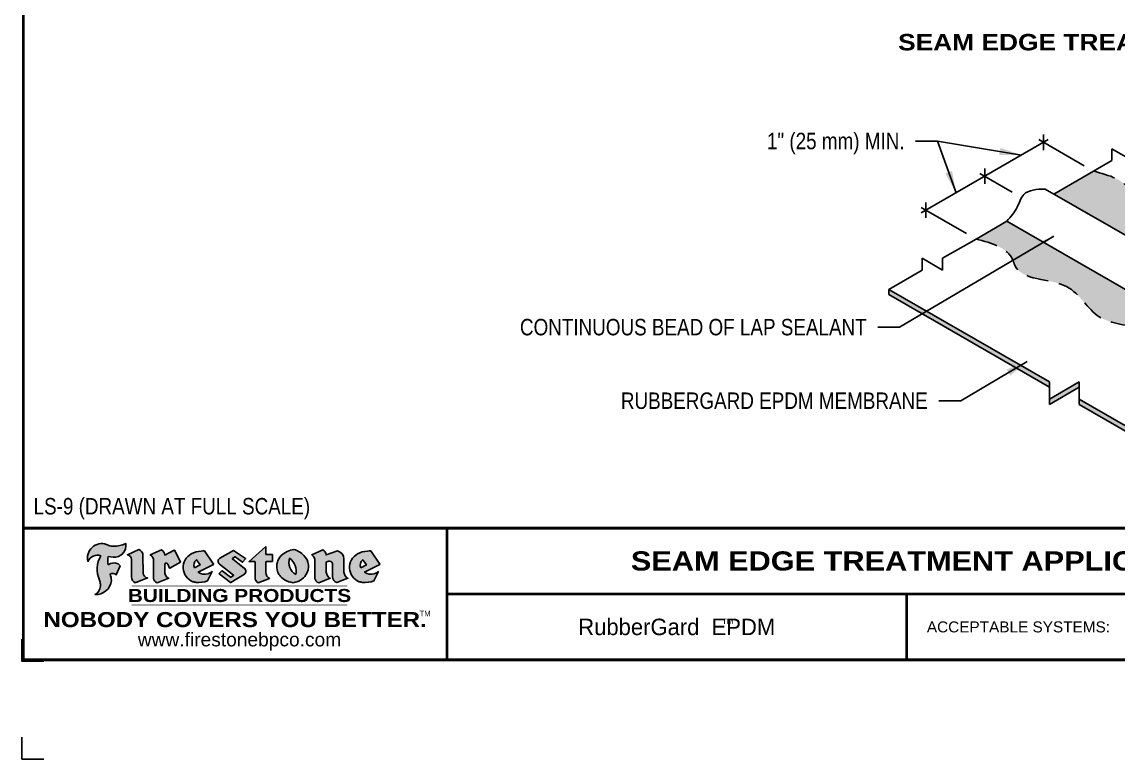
# Model space of a CAD drawing. Header units: inches. Extents: x 121.4 to 141.5, y 96.2 to 113.
# Drawn here: x 121.45 to 133.93, y 96.24 to 104.63 of the extents above; entities that cross this region are included whole.
import ezdxf
from ezdxf.enums import TextEntityAlignment as Align

# ---------------------------------------------------------------- set-up
doc = ezdxf.new("R2010")
doc.units = ezdxf.units.IN
doc.header["$MEASUREMENT"] = 0
doc.linetypes.add('HIDDEN', pattern=[0.375, 0.25, -0.125])
doc.layers.get('0').update_dxf_attribs({"linetype": 'CONTINUOUS'})
doc.layers.get('DEFPOINTS').update_dxf_attribs({"linetype": 'CONTINUOUS'})
for name, color, linetype in [('FSBP-ADHESIVE', 1, 'HIDDEN'), ('FSBP-ANNO-NOTE', 7, 'CONTINUOUS'), ('FSBP-MEMBRANE', 7, 'CONTINUOUS'), ('FSBP-SEALANTS', 1, 'CONTINUOUS'), ('FSBP-TTLB', 7, 'CONTINUOUS'), ('FSBP-TTLB-BORDER', 7, 'CONTINUOUS'), ('FSBP-TTLB-TEXT', 7, 'CONTINUOUS')]:
    doc.layers.add(name, color=color, linetype=linetype)
doc.styles.add('FSBP_ARIAL', font='arial.ttf')
doc.styles.add('FSBP_ARIAL_BOLD', font='')
doc.styles.add('FSBP_ARIAL_NAR', font='ARIALN.TTF')
doc.styles.add('FSBP_BANKGOTHIC', font='bgothm.ttf')
doc.styles.get('FSBP_ARIAL_BOLD').set_extended_font_data('Arial Black')
doc.dimstyles.new('FSBP-LEADER', dxfattribs={"dimtxt": 0.1875, "dimasz": 0.25, "dimexe": 0.0625, "dimexo": 0.125, "dimgap": 0.125, "dimtad": 0, "dimtih": 1, "dimtoh": 1, "dimdec": 4, "dimzin": 0, "dimdsep": 46, "dimlunit": 4, "dimtxsty": 'FSBP_ARIAL_NAR', "dimcen": 0.09375, "dimclrd": 256, "dimclre": 256, "dimclrt": 256, "dimadec": 0, "dimazin": 0, "dimtfac": 1, "dimtdec": 4, "dimtofl": 0, "dimtmove": 0, "dimatfit": 3, "dimfxl": 1, "dimtolj": 1, "dimtzin": 0, "dimlwd": -1, "dimlwe": -1, "dimarcsym": 0})

# ---------------------------------------------------------------- blocks, each defined once
blk = doc.blocks.new('TTLB-EPDM_1')
at = {"layer": 'FSBP-TTLB-TEXT'}
h = blk.add_hatch(color=1, dxfattribs=at)
edge = h.paths.add_edge_path()
edge.add_arc((1.037309769669573, -0.1982514792917306), 0.1319107607348553, 264.0410451462098, 370.3106169565175)
edge.add_arc((1.027551646585694, 0.1214293576525799), 0.3273056962876235, 270.05058356628535, 295.23459397187514, ccw=False)
edge.add_arc((1.022801957313345, -0.06680179986895154), 0.1391656561713503, 249.3281275763668, 272.0749124149863, ccw=False)
edge.add_line((0.9736743133014443, -0.1970076156048179), (0.9474927838574558, -0.1852745150568325))
edge.add_arc((0.8939498971398288, -0.3394262635682071), 0.1631857907024099, 70.84590087378872, 194.3325259843273)
edge.add_arc((0.8444260109029493, -0.4259936440910768), 0.1179914261095279, 70.96950098067128, 156.9641407594482, ccw=False)
edge.add_arc((1.153141409296894, -0.4684497516079468), 0.3110405457095052, 150.3231137483159, 203.2084295854517)
edge.add_arc((0.7562495500622943, -0.6412608153899899), 0.1218587156617311, 0.8849157075190988, 24.34668939894999, ccw=False)
edge.add_arc((0.7493781665697374, -0.6475258110744375), 0.1289731377238325, -58.36655102076742, 3.6216782311386737, ccw=False)
edge.add_arc((0.8256699029544474, -0.5792158350996106), 0.1783301886510354, 267.2205474105585, 354.1381621173521)
edge.add_arc((0.7903121048625305, -0.6011409294291745), 0.212787892960859, 0.9996158580669322, 21.00503380861244)
edge.add_arc((1.01880712263941, -0.5666691048185161), 0.05136395668415847, 40.82117713173261, 125.52727787225791, ccw=False)
edge.add_line((1.057676976260041, -0.5330924682126437), (1.102776947655911, -0.4308018311949837))
edge.add_arc((1.040858222524664, -0.4699705673995949), 0.07326744446031509, 32.31675181867256, 66.31481236598174)
edge.add_arc((1.032262518825329, -0.5063316993097662), 0.1102246948011782, 69.8179132332389, 125.254734720681)
edge.add_arc((1.127708877207287, -0.368959353531244), 0.1659710644737306, 164.1569669952081, 196.5811013160487, ccw=False)
edge.add_line((0.9680425188342383, -0.3236487780942383), (1.023615334387159, -0.3294494641845773))
h = blk.add_hatch(color=1, dxfattribs=at)
edge = h.paths.add_edge_path()
edge.add_line((1.275239419159561, -0.6223407783464694), (1.415345367376062, -0.5660418822574371))
edge.add_arc((1.421019305783958, -0.5090099247487757), 0.05731350411836949, 181.9717871001989, 264.31851000495806, ccw=False)
edge.add_line((1.363739737527226, -0.5109819325197265), (1.363412352251203, -0.3102363679013962))
edge.add_arc((1.294263659668751, -0.3103491388303989), 0.06914878453844908, 0.0934405599591014, 72.42834396969012)
edge.add_line((1.315139561173908, -0.2444268274366692), (1.186839444240604, -0.3024209471341379))
edge.add_arc((1.175246268095289, -0.3585110609420917), 0.05727567197445628, -0.017399788185912257, 78.322067691347, ccw=False)
edge.add_line((1.232521937428658, -0.3585284546236807), (1.232574268422297, -0.555126496687123))
edge.add_arc((1.305699496415486, -0.5558575689677219), 0.07312888236350451, 179.4272023230205, 245.3845503102953)
h = blk.add_hatch(color=1, dxfattribs=at)
edge = h.paths.add_edge_path()
edge.add_line((1.792026821926584, -0.3839679064720229), (1.722158956877934, -0.2518542302253621))
edge.add_arc((1.720119655279638, -0.2529327078887852), 0.002306916790721817, 27.87197133405656, 117.3766794470751)
edge.add_line((1.719058846382097, -0.250884159729182), (1.610638460368705, -0.3070279753467702))
edge.add_arc((1.547088841662962, -0.3061026658494403), 0.06355635479880145, 359.165808011073, 425.8793658831422)
edge.add_line((1.573061729235633, -0.2480956029480268), (1.446879247402876, -0.3051325108639702))
edge.add_arc((1.407812067100189, -0.370357133046621), 0.07602957263902092, -3.441403975725109, 59.07992244284969, ccw=False)
edge.add_line((1.483704536400296, -0.3749210150788969), (1.483704536400296, -0.5723838140635706))
edge.add_arc((1.54053746518044, -0.568254406115083), 0.05698275005415228, 184.1557352478595, 255.3066498366543)
edge.add_line((1.526084036778343, -0.6233736605654059), (1.657291340682093, -0.570650514527486))
edge.add_arc((1.688298576827198, -0.5021390388423987), 0.0752015358480571, 207.5160880841914, 245.649226723163, ccw=False)
edge.add_arc((1.721050197024907, -0.4914488168456328), 0.1093332836229113, 179.4823365255141, 204.5537900001094, ccw=False)
edge.add_line((1.611721375809452, -0.4904610114968335), (1.611721375809452, -0.4126404716788983))
edge.add_arc((1.628589765097195, -0.414159299036043), 0.01693662875851176, 28.356188110622725, 174.8549701683585, ccw=False)
edge.add_arc((1.627340435522395, -0.4197189881350504), 0.02111886817708033, 22.216893572439517, 40.10213956426492, ccw=False)
edge.add_line((1.646891420738257, -0.4117336534413738), (1.666638796144639, -0.4549750258192233))
edge.add_arc((1.668737246926742, -0.4540167099035481), 0.002306916790685496, 204.545128184284, 299.6323508190091)
edge.add_line((1.669877862091766, -0.4560219186518992), (1.791128135493295, -0.3870515928837648))
edge.add_line((1.791128135493295, -0.3870515928837648), (1.792026821926584, -0.3839679064720229))
h = blk.add_hatch(color=1, dxfattribs=at)
edge = h.paths.add_edge_path()
edge.add_line((2.763460561272041, -0.2072496393923444), (2.763460561272041, -0.2969520779963801))
edge.add_arc((2.765767478062699, -0.2969520779963943), 0.00230691679065842, 179.9999999996471, 269.9999999996471)
edge.add_line((2.765767478062685, -0.2992589947870528), (2.835417693520355, -0.2992589947870528))
edge.add_arc((2.835417693520355, -0.3015659115777538), 0.002306916790701052, 0, 90, ccw=False)
edge.add_line((2.837724610311056, -0.3015659115777538), (2.837724610311056, -0.3790761307453892))
edge.add_arc((2.83541769352037, -0.3790761307453749), 0.002306916790686842, 269.99999999964706, 359.99999999964706, ccw=False)
edge.add_line((2.835417693520355, -0.3813830475360618), (2.765767478062685, -0.3813830475360618))
edge.add_arc((2.765767478062699, -0.3836899643267202), 0.00230691679065842, 90.00000000035294, 180.0000000003529)
edge.add_line((2.763460561272041, -0.3836899643267344), (2.763460561272041, -0.5033995910642801))
edge.add_arc((2.836735953378943, -0.5071368822038516), 0.07337063740681413, 177.0802527808789, 245.3249543133826)
edge.add_line((2.806105814540615, -0.5738080530967267), (2.674529557384915, -0.6226036013049594))
edge.add_arc((2.708610405062069, -0.564298408791804), 0.06753517344606039, 177.0345319916277, 239.6926428024901, ccw=False)
edge.add_line((2.641165668230087, -0.560804539009709), (2.641165668230087, -0.3836899643267344))
edge.add_arc((2.638858751439429, -0.3836899643267202), 0.00230691679065842, 359.9999999996471, 449.999999999647)
edge.add_line((2.638858751439443, -0.3813830475360618), (2.572857950769389, -0.3813830475360618))
edge.add_line((2.572857950769389, -0.3813830475360618), (2.763460561272041, -0.2072496393923444))
h = blk.add_hatch(color=1, dxfattribs=at)
edge = h.paths.add_edge_path(flags=16)
edge.add_arc((2.940363509127394, -0.4847985213681437), 0.1684614578629418, 344.5558804047865, 417.0140046669545)
edge.add_arc((3.194458079644619, -0.3883534532477785), 0.1684614578629414, 164.5558804047864, 237.0140046669546)
edge = h.paths.add_edge_path()
edge.add_arc((3.069375116502199, -0.4399344555144872), 0.1828726885096673, 136.0914512150047, 191.213418978326)
edge.add_arc((3.064939550433406, -0.4318234379590333), 0.1803148804748503, 194.0167254156723, 240.6663730831859)
edge.add_arc((3.098047041778981, -0.3845058757092554), 0.2378525180183701, 239.2975390661776, 264.2889872773176)
edge.add_arc((3.04884478212623, -0.4190232383793012), 0.203760689247156, 277.1986764832036, 326.503572961274)
edge.add_arc((3.077739326803546, -0.4341046616465112), 0.171374865791709, 325.3768876809902, 406.3828327799087)
edge.add_arc((3.011839488065919, -0.4896144380417797), 0.2571945645850002, 44.28462553519766, 73.82901434867304)
edge.add_arc((3.117152499586992, -0.4983433120546693), 0.2579560664039132, 97.50292863483666, 134.1039137579027)
h = blk.add_hatch(color=1, dxfattribs=at)
edge = h.paths.add_edge_path()
edge.add_line((3.322690228557462, -0.5721896537377091), (3.322690228557462, -0.3749210150788969))
edge.add_arc((3.246797759257384, -0.3703571330465745), 0.076029572638996, 356.5585960242387, 419.0799224428129)
edge.add_line((3.285864939560099, -0.3051325108639702), (3.412047421392799, -0.2480956029480268))
edge.add_arc((3.386074533820159, -0.3061026658494941), 0.06355635479883807, 0.3962622833877276, 65.87936588318718, ccw=False)
edge.add_line((3.449629368605429, -0.3056631084210863), (3.580526418688805, -0.2593848434574539))
edge.add_arc((3.555744121700958, -0.3530904070730321), 0.09692726601172152, 2.366977007666776, 75.18615851992018, ccw=False)
edge.add_line((3.652588689330287, -0.3490873311063041), (3.652588689330287, -0.4883770011386872))
edge.add_arc((3.761877549389556, -0.4914934052703811), 0.1093332836229047, 178.3666365323574, 204.5537900000422)
edge.add_arc((3.729125929191727, -0.5021836272670953), 0.07520153584796169, 207.5160880841711, 245.2240541443093)
edge.add_line((3.697611150971852, -0.5704631245385627), (3.572585913552643, -0.6207021253773775))
edge.add_arc((3.59534718600759, -0.5526356419907701), 0.07177131519198746, 180.3328587115751, 251.51018566665869, ccw=False)
edge.add_line((3.523577081955409, -0.5530525936986663), (3.523577081955409, -0.4153032515383615))
edge.add_arc((3.486319529276879, -0.4148773504126441), 0.0372599868942854, 359.3450650296066, 449.0500281941028)
edge.add_arc((3.482769874121713, -0.4419622099033496), 0.06447454900600783, 86.29402372314017, 119.8211331593848)
edge.add_line((3.450707067966732, -0.3860252459975726), (3.450707067966732, -0.4904610114968335))
edge.add_arc((3.560035889182251, -0.491448816845647), 0.1093332836229751, 179.4823365255069, 204.5537900001023)
edge.add_arc((3.527284268984408, -0.5021390388424952), 0.07520153584796385, 207.5160880841699, 245.6492267231416)
edge.add_line((3.496277032839316, -0.570650514527486), (3.365069728935509, -0.6233736605654059))
edge.add_arc((3.37950248606194, -0.5682868177318081), 0.05694615642555727, 183.9298782390169, 255.318496325343, ccw=False)
h = blk.add_hatch(color=1, dxfattribs=at)
h.paths.add_polyline_path([(2.063388732080512, -0.2583237030618903, 0.02524281661523788), (2.025024361750752, -0.2610532129309178, 0.1213611957758757), (1.901773912052249, -0.3008158885520373, 0.6151668103976068), (1.93274136141747, -0.6099060679591872, 0.05306812109568645), (1.967936229862175, -0.617865745600497, 0.1150932231766138), (2.099126721549737, -0.5994933789882708), (2.151195569562105, -0.4944891916583316, -0.08755405562188731), (2.104230609512001, -0.5187113292177372, -0.265591761123442), (1.992692314386659, -0.5010701623316862), (2.165347897647223, -0.4141184325909109, 0.4518949533370738), (2.166222728871162, -0.4107679608846269)])
h.paths.add_polyline_path([(2.014217313945437, -0.4188965037300676), (1.951113654018855, -0.4515330109460507, -0.3720533890450154), (1.973177450672722, -0.3607130665457561)], flags=16)
h = blk.add_hatch(color=1, dxfattribs=at)
edge = h.paths.add_edge_path()
edge.add_arc((2.260407392426802, -0.3775796671688782), 0.04152450223225729, 123.20805433950699, 232.2027298779723, ccw=False)
edge.add_line((2.237665217914071, -0.3428366421988329), (2.393535971665983, -0.2540943745380986))
edge.add_arc((2.394677353533142, -0.2560991469722482), 0.002306916790741334, 55.64644466176611, 119.65426054492559, ccw=False)
edge.add_line((2.395979141996861, -0.2541946229174954), (2.531809646140459, -0.3470380726374032))
edge.add_arc((2.530468902927946, -0.3489153772789875), 0.002306916790700397, -42.731101238422525, 54.4661353739603, ccw=False)
edge.add_line((2.532163440279987, -0.3504807552658491), (2.498457913851155, -0.3869673252714421))
edge.add_arc((2.496763376499139, -0.3854019472845934), 0.002306916790672934, 233.7527076894875, 317.26889876138785, ccw=False)
edge.add_line((2.495399362263356, -0.38726241234572), (2.413849913492982, -0.3274738082119626))
edge.add_arc((2.412485899257181, -0.3293342732731342), 0.002306916790720064, 53.75270768979358, 124.4135619297835)
edge.add_line((2.41118211687575, -0.3274311136421062), (2.382933981293377, -0.346782838468144))
edge.add_arc((2.38423776367478, -0.3486859980991606), 0.002306916790694898, 124.4135619293799, 231.8459020253626)
edge.add_line((2.382812599816248, -0.3505000469010184), (2.519899969301207, -0.4581994452042721))
edge.add_arc((2.494247019847682, -0.4908523236374461), 0.04152450223225742, -55.21225898295222, 51.84590202520428, ccw=False)
edge.add_line((2.517938320565804, -0.5249552055672808), (2.364434947484597, -0.6179520922513717))
edge.add_arc((2.36323960192349, -0.6159790200102006), 0.002306916790726996, 233.2955624372927, 301.20872157023314, ccw=False)
edge.add_line((2.361860787187538, -0.6178285429225383), (2.231266621301074, -0.5204709167214361))
edge.add_arc((2.232647938930649, -0.5186232623475259), 0.002306916790697672, 135.5134179846393, 233.21798691998708, ccw=False)
edge.add_line((2.231002150870836, -0.5170067083764565), (2.262839375599356, -0.4845937328397696))
edge.add_arc((2.264485163659225, -0.4862102868108537), 0.002306916790748497, 53.0352839999411, 135.513417985369, ccw=False)
edge.add_line((2.265872365996302, -0.4843670465239001), (2.361834678328762, -0.5565872257804898))
edge.add_arc((2.363221880665761, -0.5547439854936304), 0.002306916790627066, 233.0352840000685, 302.2362632414394)
edge.add_line((2.36445241715569, -0.5566953042850713), (2.39428499383348, -0.5378823484768844))
edge.add_arc((2.393054457343549, -0.5359310296853765), 0.002306916790685166, 302.2362632406177, 412.2027298768422)
edge.add_line((2.394468296066179, -0.5341081404551886), (2.234958295420142, -0.4103916733127022))
h = blk.add_hatch(color=1, dxfattribs=at)
h.paths.add_polyline_path([(3.957695472291277, -0.2583237030618903, 0.02524281661523822), (3.919331101961575, -0.2610532129309178, 0.1085638477195505), (3.807890832595604, -0.2939221658134414, 0.6425897848490651), (3.827048101628293, -0.6099060679591872, 0.05306812109569052), (3.862242970072884, -0.617865745600497, 0.1150932231766133), (3.993433461760503, -0.5994933789882708), (4.045502309772871, -0.4944891916583316, -0.08755405562189084), (3.998537349722767, -0.5187113292177372, -0.2655917611234366), (3.886999054597368, -0.5010701623316862), (4.059654637857989, -0.4141184325909109, 0.4518949533370731), (4.060529469081928, -0.4107679608846269)])
h.paths.add_polyline_path([(3.90852405415626, -0.4188965037300676), (3.845420394229677, -0.4515330109460507, -0.3720533890450147), (3.867484190883488, -0.3607130665457561)], flags=16)
at = {"layer": 'DEFPOINTS', "color": 1}
blk.add_lwpolyline([(0.234375, -1.515625), (-0.015625, -1.515625), (-0.015625, -1.265625)], dxfattribs=at)
at = {"layer": 'DEFPOINTS', "linetype": 'Continuous', "ltscale": 1.75}
blk.add_lwpolyline([(-0.015625, -2.380833333333342), (-0.015625, -2.630833333333342), (0.234375, -2.630833333333342)], dxfattribs=at)
at = {"layer": 'FSBP-TTLB', "const_width": 0.03125}
for points in [[(0, 0), (0, -1.5), (20, -1.5), (20, 0), (0, 0)], [(4.825208527206769, 0), (4.825208527206769, -0.75)], [(4.825208527206769, -0.75), (15.84028770518938, -0.75)], [(4.825208527206769, -0.75), (4.825208527206769, -1.5)]]:
    blk.add_lwpolyline(points, dxfattribs=at)
at = {"layer": 'FSBP-TTLB-BORDER', "const_width": 0.03125}
blk.add_lwpolyline([(20, 0), (20, 13), (0, 13), (0, 0)], dxfattribs=at)
at = {"layer": 'FSBP-TTLB-TEXT', "color": 1}
blk.add_line((0.7358432058323388, -0.379822754145593), (0.7358432058323388, -0.379822754145593), dxfattribs=at)
for points in [[(1.023615323725323, -0.3294494630716969, 0.5000510906601082), (1.167090420776901, -0.1746414942047778, -0.1103304102359608), (1.027840608309816, -0.2058762110801382, -0.09957876667165425), (0.9736743133014443, -0.1970076156048179), (0.9474927838574558, -0.1852745150568325, 0.5978159689075124), (0.7358432058323388, -0.379822754145593, -0.3938834584182213), (0.8828996422548698, -0.3144510229727047, 0.2349406564350952), (0.86727108227484, -0.5910237178633082, -0.1027304183841549), (0.8780937320133262, -0.6393788197974146, -0.2772692352614086), (0.8170223912655956, -0.7573362346216896, 0.3985429150902959), (1.003067614090241, -0.5974286950643517, 0.0875124847930418), (0.9889600163401155, -0.5248671157293501, -0.3874031597924062), (1.057676976260041, -0.5330924682126437), (1.102776947655911, -0.4308018311949837, 0.1494423498871741), (1.07029056398062, -0.4028746979725923, 0.2467195073738216), (0.9686394281704906, -0.4163228904100862, -0.1424285161541127), (0.9680425188342383, -0.3236487780942383), (1.023615334387159, -0.3294494641845773)], [(2.763460561272041, -0.2072496393923444), (2.763460561272041, -0.2969520779963801, 0.4142135623730958), (2.765767478062685, -0.2992589947870528), (2.835417693520355, -0.2992589947870528, -0.414213562373095), (2.837724610311056, -0.3015659115777538), (2.837724610311056, -0.3790761307453892, -0.4142135623730938), (2.835417693520355, -0.3813830475360618), (2.765767478062685, -0.3813830475360618, 0.4142135623730958), (2.763460561272041, -0.3836899643267344), (2.763460561272041, -0.5033995910642801, 0.3068985753588853), (2.806105814540615, -0.5738080530967267), (2.674529557384915, -0.6226036013049594, -0.2804194150632976), (2.641165668230087, -0.560804539009709), (2.641165668230087, -0.3836899643267344, 0.414213562373095), (2.638858751439443, -0.3813830475360618), (2.572857950769389, -0.3813830475360618), (2.763460561272041, -0.2072496393923444)], [(2.166222728871162, -0.4107679608846269), (2.063388732080512, -0.2583237030618903, 0.02524281661523788), (2.025024361750752, -0.2610532129309178, 0.1085638477195265), (1.913584092384895, -0.2939221658134414, 0.6425897848491228), (1.93274136141747, -0.6099060679591872, 0.05306812109568648), (1.967936229862175, -0.617865745600497, 0.1150932231766137), (2.099126721549737, -0.5994933789882708), (2.151195569562105, -0.4944891916583316, -0.0875540556218873), (2.104230609512001, -0.5187113292177372, -0.2655917611234418), (1.992692314386659, -0.5010701623316862), (2.165347897647223, -0.4141184325909109)], [(4.060529469081928, -0.4107679608846269), (3.957695472291277, -0.2583237030618903, 0.02524281661523788), (3.919331101961575, -0.2610532129309178, 0.1085638477195265), (3.807890832595604, -0.2939221658134414, 0.6425897848491228), (3.827048101628293, -0.6099060679591872, 0.05306812109568648), (3.862242970072884, -0.617865745600497, 0.1150932231766137), (3.993433461760503, -0.5994933789882708), (4.045502309772871, -0.4944891916583316, -0.0875540556218873), (3.998537349722767, -0.5187113292177372, -0.2655917611234418), (3.886999054597368, -0.5010701623316862), (4.059654637857989, -0.4141184325909109)], [(4.059654637857989, -0.4141184325909109, 0.4518949533370731), (4.060529469081928, -0.4107679608846269, 0.4518949533370731)]]:
    blk.add_lwpolyline(points, format="xyb", dxfattribs=at)
for points in [[(1.275239419159561, -0.6223407783464694), (1.415345367376062, -0.5660418822574371, -0.3756100036733062), (1.363739737527226, -0.5109819325197265), (1.363412352251203, -0.3102363679013962, 0.3265360292958048), (1.315139561173908, -0.2444268274366692), (1.186839444240604, -0.3024209471341379, -0.3557863980845349), (1.232521937428658, -0.3585284546236807), (1.232574268422297, -0.555126496687123, 0.2960110723418457)], [(1.792026821926584, -0.3839679064720229), (1.722158956877934, -0.2518542302253621, 0.4116839150163434), (1.719058846382097, -0.250884159729182), (1.610638460368705, -0.3070279753467702, 0.2996033003794034), (1.573061729235633, -0.2480956029480268), (1.446879247402876, -0.3051325108639702, -0.2797757560995365), (1.483704536400296, -0.3749210150788969), (1.483704536400296, -0.5723838140635706, 0.320828638474519), (1.526084036778343, -0.6233736605654059), (1.657291340682093, -0.570650514527486, -0.1679398621276611), (1.621603752698661, -0.5368819723450571, -0.1098333365370753), (1.611721375809452, -0.4904610114968335), (1.611721375809452, -0.4126404716788983, -0.743334502655012), (1.64349420176768, -0.4061152228778298, -0.07819791644735608), (1.646891420738257, -0.4117336534413738), (1.666638796144639, -0.4549750258192233, 0.4404648714563479), (1.669877862091766, -0.4560219186518992), (1.791128135493295, -0.3870515928837648)], [(2.937624918725987, -0.3131105398334029, 0.2452625673097023), (2.889993533867141, -0.4754966266250307, 0.2064059665179019), (2.976604338974084, -0.5890186876871866, 0.1094800500670344), (3.074378098474654, -0.6211778035979165, 0.2185147641853038), (3.218764944843201, -0.5314757029352819, 0.3689489483072479), (3.195959963110113, -0.3100352223135445, 0.1296305888694145), (3.0834694040758, -0.242595816912754, 0.1610736375384317)], [(3.322690228557462, -0.5721896537377091), (3.322690228557462, -0.3749210150788969, 0.2797757560995341), (3.285864939560099, -0.3051325108639702), (3.412047421392799, -0.2480956029480268, -0.2937618496109166), (3.449629368605429, -0.3056631084210863), (3.580526418688805, -0.2593848434574539, -0.3288760160581939), (3.652588689330287, -0.3490873311063041), (3.652588689330287, -0.4883770011386872, 0.114762897203527), (3.662431105063263, -0.536926560769686, 0.166032965990522), (3.697611150971852, -0.5704631245385627), (3.572585913552643, -0.6207021253773775, -0.3209557512194564), (3.523577081955409, -0.5530525936986663), (3.523577081955409, -0.4153032515383615, 0.4127061514896111), (3.48693727661589, -0.3776224848030694, 0.1473421876160361), (3.450707067966732, -0.3860252459975726), (3.450707067966732, -0.4904610114968335, 0.1098333365370753), (3.460589444855941, -0.5368819723450855, 0.1679398621276611), (3.496277032839316, -0.570650514527486), (3.365069728935509, -0.6233736605654059, -0.3219729545308964), (3.322690228557462, -0.5721896537377091, 29.1476284739)], [(1.951113654018855, -0.4515330109460507), (2.014217313945437, -0.4188965037300676), (1.973177450672722, -0.3607130665457561, 0.3720533890450154)], [(2.234958295420142, -0.4103916733127022, -0.5150044486718882), (2.237665217914071, -0.3428366421988329), (2.393535971665983, -0.2540943745380986, -0.2867822934100265), (2.395979141996861, -0.2541946229174954), (2.531809646140459, -0.3470380726374032, -0.4515027974650387), (2.532163440279987, -0.3504807552658491), (2.498457913851155, -0.3869673252714421, -0.3814439164929681), (2.495399362263356, -0.38726241234572), (2.413849913492982, -0.3274738082119626, 0.3184718635035665), (2.41118211687575, -0.3274311136421062), (2.382933981293377, -0.346782838468144, 0.5064094529656681), (2.382812599816248, -0.3505000469010184), (2.519899969301207, -0.4581994452042721, -0.5043597839115849), (2.517938320565804, -0.5249552055672808), (2.364434947484597, -0.6179520922513717, -0.3053163970316367), (2.361860787187538, -0.6178285429225383), (2.231266621301074, -0.5204709167214361, -0.4541703869768119), (2.231002150870836, -0.5170067083764565), (2.262839375599356, -0.4845937328397696, -0.3762644290664977), (2.265872365996302, -0.4843670465239001), (2.361834678328762, -0.5565872257804898, 0.3114700032088108), (2.36445241715569, -0.5566953042850713), (2.39428499383348, -0.5378823484768844, 0.520381097387146), (2.394468296066179, -0.5341081404551886)], [(3.10274193015772, -0.5296595419651595, 0.3271311138286319), (3.032079658614293, -0.3434924326507627, 0.3271311138286322)], [(3.845420394229677, -0.4515330109460507), (3.90852405415626, -0.4188965037300676), (3.867484190883488, -0.3607130665457561, 0.3720533890450154)]]:
    blk.add_lwpolyline(points, format="xyb", close=True, dxfattribs=at)
at = {"layer": 'FSBP-TTLB-TEXT'}
for points, const_width in [([(1.233926579809207, -0.6584455781731435), (3.691229482685259, -0.6584455781731577)], 0.0078125), ([(10.06152282927678, -0.75), (10.06152282927678, -1.5)], 0.03125), ([(1.233926579809207, -0.8761560960495984), (3.691229482685259, -0.8761560960495842)], 0.0078125)]:
    blk.add_lwpolyline(points, dxfattribs=dict(at, const_width=const_width))
at = {"layer": 'FSBP-TTLB-TEXT', "color": 1}
for centre, start, end in [((1.789987520328282, -0.3850463841354355), 299.6323508193319, 27.87197133380463), ((2.164310260790558, -0.412058050385383), 296.7304547840455, 34.00233684987403)]:
    blk.add_arc(centre, 0.00230691679068068, start, end, dxfattribs=at)
at = {"layer": 'FSBP-TTLB-TEXT', "lineweight": 18, "style": 'FSBP_ARIAL_BOLD'}
blk.add_text('BUILDING PRODUCTS', height=0.1484375, dxfattribs=at).set_placement((2.462578031247233, -0.7673008371113639), align=Align.MIDDLE_CENTER)
at = {"layer": 'FSBP-TTLB-TEXT', "color": 1}
for s, height, style, p in [('NOBODY COVERS YOU BETTER.', 0.171875, 'FSBP_ARIAL_BOLD', (2.412604263603384, -1.041650450587369)), ('TM', 0.0625, 'FSBP_BANKGOTHIC', (4.576671173373001, -0.9725745042934193))]:
    blk.add_text(s, height=height, dxfattribs=dict(at, style=style)).set_placement(p, align=Align.MIDDLE_CENTER)
at = {"layer": 'FSBP-TTLB-TEXT'}
for s, height, style, p in [('RubberGard  EPDM', 0.1875, 'FSBP_BANKGOTHIC', (7.443365678241776, -1.125)), ('TM', 0.0625, 'FSBP_BANKGOTHIC', (8.023397742165457, -1.062518816683806)), ('www.firestonebpco.com', 0.15625, 'FSBP_ARIAL', (2.462578031247233, -1.268657306740124))]:
    blk.add_text(s, height=height, dxfattribs=dict(at, style=style)).set_placement(p, align=Align.MIDDLE_CENTER)
at = {"layer": 'FSBP-TTLB-TEXT', "style": 'FSBP_ARIAL'}
blk.add_text('ACCEPTABLE SYSTEMS:', height=0.125, dxfattribs=at).set_placement((10.29281281591562, -1.125), align=Align.MIDDLE_LEFT)
at = {"layer": 'FSBP-TTLB-TEXT'}
for tag, height, style, p in [('MAXIMUM_WARRANTY', 0.1875, 'FSBP_ARIAL_BOLD', (18.03987100774941, 0.2240244307510579)), ('ACCPT_SYSTEMS', 0.21875, 'FSBP_ARIAL', (12.49438170418193, -1.125))]:
    blk.add_attdef(tag, text='', height=height, dxfattribs=dict(at, style=style)).set_placement(p, align=Align.MIDDLE_LEFT)
for tag, height, style, p in [('DETAIL_DESCP_LINE_1', 0.21875, 'FSBP_ARIAL_BOLD', (10.33118450231211, -0.3736318192489421)), ('ISSUE_REV_DATE', 0.21875, 'FSBP_ARIAL', (16.84069633627263, -0.7282559425942452)), ('DETAIL_NUMBER', 0.4375, 'FSBP_ARIAL', (18.91941590748775, -0.8931630692489421))]:
    blk.add_attdef(tag, text='', height=height, dxfattribs=dict(at, style=style)).set_placement(p, align=Align.MIDDLE_CENTER)

msp = doc.modelspace()

# ---------------------------------------------------------------- hatches: boundary and pattern name
at = {"layer": 'FSBP-ADHESIVE'}
h = msp.add_hatch(dxfattribs=at)
h.set_pattern_fill('DOTS', color=256, scale=0.5, style=0)
h.set_pattern_definition([(0, (-81.78209631652948, 176.854042543671), (0.015625, 0.03125), [0, -0.03125])])
edge = h.paths.add_edge_path()
edge.add_spline(control_points=[(134.7132971766054, 101.4256806436275), (134.7091963644304, 101.4203635117983), (134.6586441860501, 101.3592907448312), (134.5785341179362, 101.3302145259062), (134.5051714753876, 101.3035873078064)], knot_values=[0.335480648233246, 0.335480648233246, 0.335480648233246, 0.335480648233246, 0.3559496872654459, 0.5785031306896502, 0.5785031306896502, 0.5785031306896502, 0.5785031306896502], degree=3, periodic=0)
edge.add_line((134.5051714753876, 101.3035873078065), (132.6663541012979, 102.362518690578))
edge.add_line((132.6663541012979, 102.362518690578), (132.3154135990641, 102.1599030971438))
edge.add_spline(control_points=[(132.3154135990641, 102.1599030971438), (132.4946792694771, 102.1128634822478), (132.6943010426044, 102.0604823915954), (132.8121363416487, 101.6705421419581), (133.3998436874202, 101.7589595391507), (133.6624122823938, 101.1844097443239), (134.2451215598422, 101.1920363371409), (134.4732276469368, 100.9211701874616), (134.5885783986161, 100.7841961401314)], knot_values=[0, 0, 0, 0, 0.4852668780173124, 0.5403702471679624, 1.182054935308877, 1.689895881993722, 2.193807869526426, 2.709318965547892, 2.709318965547892, 2.709318965547892, 2.709318965547892], degree=3, periodic=0)
edge.add_spline(control_points=[(134.5885783986099, 100.7841961401397), (135.0496283469391, 100.4884218504523), (135.9592356253525, 99.9048875769053), (136.8314682337667, 100.5376034842577), (137.261594882187, 100.8496165527974)], knot_values=[0, 0, 0, 0, 1.488988598920493, 2.937631534199079, 2.937631534199079, 2.937631534199079, 2.937631534199079], degree=3, periodic=0)
edge.add_spline(control_points=[(137.261594882187, 100.8496165527974), (137.3799076107923, 100.958748156057), (137.6245668919843, 101.1844217579052), (138.1822678645996, 101.1864561458754), (138.4458055802488, 101.7549708127247), (138.9983775940976, 101.6758977055542), (139.087325687353, 101.8575715473169)], knot_values=[0.5497459382095591, 0.5497459382095591, 0.5497459382095591, 0.5497459382095591, 1.021616369189523, 1.525528356722227, 2.033369303407072, 2.665678300506432, 2.665678300506432, 2.665678300506432, 2.665678300506432], degree=3, periodic=0)
edge.add_line((139.087325687353, 101.8575715473169), (138.6227644521501, 102.1257861015163))
edge.add_line((138.6227644521501, 102.1257861015163), (137.160551157383, 101.28157686217))
edge.add_spline(control_points=[(137.160551157383, 101.28157686217), (137.0871885148345, 101.3082040802697), (136.9965243442401, 101.341110946222), (136.943719301801, 101.4150004879936), (136.9341335877381, 101.4296858169607)], knot_values=[0.303463646559335, 0.303463646559335, 0.303463646559335, 0.303463646559335, 0.5260170899834895, 0.5785031306896335, 0.5785031306896335, 0.5785031306896335, 0.5785031306896335], degree=3, periodic=0)
edge.add_line((136.934133587738, 101.4296858169607), (136.0702468003186, 100.9309205476947))
edge.add_arc((135.8202468003186, 101.3639332495869), 0.4999999999999979, 239.9999999999994, 300.0000000000005, ccw=False)
edge.add_line((135.5702468003186, 100.9309205476947), (134.7132971766054, 101.4256806436275))
edge = h.paths.add_edge_path()
edge.add_spline(control_points=[(135.7667991027687, 101.760168598615), (135.6968092428859, 101.8163211621536), (135.4832587507381, 101.9573989692487), (135.0025726918538, 101.959152421338), (134.7375320837937, 102.5309091910348), (134.1504973850855, 102.4432517898799), (134.0326432787252, 102.8331707899104), (133.8330251787812, 102.8855560307403), (133.6537628069846, 102.9325993726064)], knot_values=[0, 0, 0, 0, 0.2669915961014668, 0.7709035836341709, 1.278744530319016, 1.920429218459931, 1.975532587610577, 2.460799465627936, 2.460799465627936, 2.460799465627936, 2.460799465627936], degree=3, periodic=0)
edge.add_line((133.6537628069846, 102.9325993726063), (133.2030642738577, 102.6723884531822))
edge.add_line((133.2030642738577, 102.6723884531822), (134.94147630898, 101.6687157967418))
edge.add_spline(control_points=[(134.94147630898, 101.6687157967418), (134.8926430379811, 101.6339265576582), (134.8438097669822, 101.5991373185746), (134.8041820369545, 101.5557082450397)], knot_values=[0, 0, 0, 0, 0.1771371703173616, 0.1771371703173616, 0.1771371703173616, 0.1771371703173616], degree=3, periodic=0)
edge.add_line((134.8041820369545, 101.5557082450397), (135.6243733935924, 101.0821705476948))
edge.add_arc((135.8743733935924, 101.515183249587), 0.5000000000000008, 240.0000000000002, 300.0000001348517)
edge.add_line((136.1243733946116, 101.0821705482832), (136.8764464081477, 101.5163801074587))
edge.add_spline(control_points=[(136.8764464081477, 101.5163801074587), (136.8345550381603, 101.5681204814311), (136.7794006809755, 101.6074129162682), (136.7242463237906, 101.6467053511054)], knot_values=[0, 0, 0, 0, 0.2000661959060956, 0.2000661959060956, 0.2000661959060956, 0.2000661959060956], degree=3, periodic=0)
edge.add_line((136.7242463237906, 101.6467053511054), (138.1403630125176, 102.4643007025457))
edge.add_line((138.1403630125175, 102.4643007025457), (137.7682167869905, 102.6791594260316))
edge.add_spline(control_points=[(137.7682167869916, 102.6791594260343), (137.7630757991315, 102.6655172011994), (137.6903367854277, 102.4440965330002), (137.1089592647391, 102.5309091910348), (136.8439186566791, 101.959152421338), (136.3632325977948, 101.9573989692487), (136.1496821056469, 101.8163211621536), (136.0796922457642, 101.760168598615)], knot_values=[0.4968757330618643, 0.4968757330618643, 0.4968757330618643, 0.4968757330618643, 0.5403702471679801, 1.182054935308895, 1.68989588199374, 2.193807869526444, 2.460799465627981, 2.460799465627981, 2.460799465627981, 2.460799465627981], degree=3, periodic=0)
edge.add_arc((135.9232456742664, 101.9551672403194), 0.25, 231.2600779478361, 308.739922052164, ccw=False)
edge = h.paths.add_edge_path(flags=17)
edge.add_arc((135.8202468003186, 101.423933249587), 0.4999999999999994, 240.0000000000002, 299.9999999999997, ccw=False)
edge.add_line((135.5702468003186, 100.9909205476948), (134.7424737605335, 101.4688355350426))
edge.add_spline(control_points=[(134.7424737605362, 101.4688355350468), (134.7331873990169, 101.4539197108055), (134.7237527248748, 101.4392373553525), (134.7132971766054, 101.4256806436275)], knot_values=[0.2832921995804639, 0.2832921995804639, 0.2832921995804639, 0.2832921995804639, 0.335480648233246, 0.335480648233246, 0.335480648233246, 0.335480648233246], degree=3, periodic=0)
edge.add_line((134.7132971766054, 101.4256806436275), (135.5702468003186, 100.9309205476947))
edge.add_arc((135.8202468003186, 101.3639332495869), 0.4999999999999979, 239.9999999999994, 300.0000000000005)
edge.add_line((136.0702468003186, 100.9309205476947), (136.9341335877381, 101.4296858169607))
edge.add_spline(control_points=[(136.9341335877381, 101.4296858169607), (136.9247305499332, 101.4440912856141), (136.9158000930847, 101.4590595918848), (136.9065044266332, 101.4737341133594)], knot_values=[0.2519778394773399, 0.2519778394773399, 0.2519778394773399, 0.2519778394773399, 0.303463646559335, 0.303463646559335, 0.303463646559335, 0.303463646559335], degree=3, periodic=0)
edge.add_line((136.9065044266331, 101.4737341133594), (136.0702468003186, 100.9909205476948))
edge = h.paths.add_edge_path(flags=17)
edge.add_arc((135.8202468003186, 101.423933249587), 0.4999999999999994, 240.0000000000002, 299.9999999999997)
edge.add_line((136.0702468003186, 100.9909205476948), (136.1243733857861, 101.0221705463848))
edge.add_arc((135.8743733865425, 101.4551832487136), 0.5000000000000009, 239.9999997998426, 299.9999998999235, ccw=False)
edge.add_line((135.6243733850297, 101.0221705476948), (134.7715503813578, 101.5145481401826))
edge.add_spline(control_points=[(134.7715503813578, 101.5145481401826), (134.7613850389207, 101.4997081349107), (134.7520075605327, 101.4841487968453), (134.7424737605362, 101.4688355350468)], knot_values=[0.2297131707486087, 0.2297131707486087, 0.2297131707486087, 0.2297131707486087, 0.2832921995804639, 0.2832921995804639, 0.2832921995804639, 0.2832921995804639], degree=3, periodic=0)
edge.add_line((134.7424737605335, 101.4688355350425), (135.5702468003185, 100.9909205476948))
at = {"layer": 'FSBP-MEMBRANE'}
h = msp.add_hatch(color=256, dxfattribs=at)
h.paths.add_polyline_path([(131.322592930811, 101.5866978170707), (131.322592930811, 101.5266978170708), (133.1508690140732, 100.4711421282464), (133.1508690140732, 100.5311421282463)])
h.paths.add_polyline_path([(133.4903148575955, 100.4711421282464), (133.4903148575955, 100.5311421282464), (133.1508690140732, 100.3351629791134), (133.1508690140732, 100.2751629791134)])
h.paths.add_polyline_path([(133.4903148575955, 100.3351629791135), (133.4903148575955, 100.2751629791135), (135.3185909408577, 99.21960729028905), (135.3185909408577, 99.27960729028904)])
h.paths.add_polyline_path([(137.2142867794601, 100.3140877930079), (137.2142867794601, 100.3740877930079), (135.3185909408577, 99.27960729028916), (135.3185909408577, 99.21960729028915)])
h.paths.add_polyline_path([(137.2142867794601, 100.5700669421408), (137.2142867794601, 100.5100669421408), (137.5537326229824, 100.3140877930079), (137.5537326229824, 100.3740877930079)])
h.paths.add_polyline_path([(139.4355408507396, 101.5965294289998), (139.4355408507396, 101.6565294289997), (137.5537326229824, 100.5700669421408), (137.5537326229824, 100.5100669421408)])

# ---------------------------------------------------------------- linework, layer by layer
at = {"layer": 'FSBP-ADHESIVE'}
msp.add_open_spline([(133.6537628069846, 102.9325993726064), (133.8330251787812, 102.8855560307403), (134.0326432787252, 102.8331707899104), (134.1504973850855, 102.4432517898799), (134.7375320837937, 102.5309091910348), (135.0025726918538, 101.959152421338), (135.4832587507381, 101.9573989692487), (135.6968092428859, 101.8163211621536), (135.7667991027687, 101.760168598615)], degree=3, knots=[0, 0, 0, 0, 0.4852668780173581, 0.5403702471680046, 1.18205493530892, 1.689895881993765, 2.193807869526469, 2.460799465627936, 2.460799465627936, 2.460799465627936, 2.460799465627936], dxfattribs=at)
msp.add_spline([(132.3154135990641, 102.1599030971438), (132.7356670430423, 101.9172696581351), (132.7553535117564, 101.865802928675), (133.3472690560135, 101.618022325194), (133.7198131636225, 101.2728943561513), (134.2013952539486, 101.1245502242947), (134.5885783986161, 100.7841961401314)], degree=3, dxfattribs=at)
at = {"layer": 'FSBP-ANNO-NOTE'}
for p, q in [((131.6912637207566, 102.4577561973992), (133.1378661041502, 103.2929524728619)), ((133.5455096315116, 102.9950993726064), (133.0296129286771, 103.2929524728619)), ((133.0837395164136, 103.1733141252135), (133.0837395164136, 103.3500908205102)), ((132.7266120414812, 102.6951938411865), (132.3604383247168, 102.9066043351306)), ((132.4145649124534, 102.7869659874822), (132.4145649124534, 102.9637426827789)), ((132.207160423591, 102.2224030971438), (131.6912637207566, 102.5202561973992)), ((131.7453903084931, 102.4006178497509), (131.7453903084931, 102.5773945450476))]:
    msp.add_line(p, q, dxfattribs=at)
at = {"layer": 'FSBP-MEMBRANE'}
for p, q in [((134.0951740331349, 103.0539015974387), (133.8638644234654, 103.1874482628476)), ((133.8638644234654, 103.1874482628476), (133.8638644234654, 103.0539015974387)), ((133.6537628069846, 102.9325993726064), (133.8638644234654, 103.0539015974388)), ((131.9346580697723, 101.9400737898117), (132.3154135990641, 102.1599030971438)), ((131.9346580697723, 101.8065271244028), (131.7033484601029, 101.9400737898116)), ((131.7033484601028, 101.9400737898117), (131.7033484601029, 101.8065271244028)), ((131.9346580697723, 101.8065271244028), (131.9346580697723, 101.9400737898117)), ((131.322592930811, 101.5866978170708), (131.7033484601029, 101.8065271244028)), ((131.322592930811, 101.5866978170708), (131.322592930811, 101.5266978170708)), ((133.1508690140732, 100.3351629791135), (133.4903148575955, 100.5311421282463)), ((133.1508690140732, 100.2751629791134), (133.1508690140732, 100.5311421282463)), ((133.4903148575955, 100.5311421282463), (133.4903148575955, 100.2751629791134)), ((133.1508690140732, 100.2751629791134), (133.4903148575955, 100.4711421282464))]:
    msp.add_line(p, q, dxfattribs=at)
at = {"layer": 'FSBP-MEMBRANE', "linetype": 'Continuous'}
for p, q in [((133.1508690140732, 100.5311421282463), (131.3225929308109, 101.5866978170708)), ((133.1508690140732, 100.4711421282464), (131.322592930811, 101.5266978170708)), ((135.3185909408577, 99.27960729028902), (133.4903148575955, 100.3351629791135)), ((135.3185909408577, 99.21960729028902), (133.4903148575955, 100.2751629791134))]:
    msp.add_line(p, q, dxfattribs=at)
at = {"layer": 'FSBP-SEALANTS'}
for p, q in [((133.2030642738577, 102.6723884531822), (133.6537628069846, 102.9325993726064)), ((134.94147630898, 101.6687157967418), (133.1038302906862, 102.729681220079)), ((132.3154135990641, 102.1599030971438), (132.6663541012979, 102.362518690578)), ((134.5051714753876, 101.3035873078064), (132.6663541012979, 102.362518690578))]:
    msp.add_line(p, q, dxfattribs=at)
msp.add_spline([(133.1038302906862, 102.729681220079), (132.8589964712641, 102.6660053866544), (132.7839745018517, 102.5228833118925), (132.6663541012979, 102.362518690578)], degree=3, dxfattribs=at)

# ---------------------------------------------------------------- block references
ref = msp.add_blockref('TTLB-EPDM_1', (121.4627011304549, 98.86596216310228))
ref.add_attrib('DETAIL_DESCP_LINE_1', 'SEAM EDGE TREATMENT APPLICATION', dxfattribs={"layer": 'FSBP-TTLB-TEXT', "height": 0.21875, "style": 'FSBP_ARIAL_BOLD'}).set_placement((131.7938856327671, 98.49233034385334), align=Align.MIDDLE_CENTER)

# ---------------------------------------------------------------- texts
at = {"layer": 'DEFPOINTS', "style": 'FSBP_ARIAL_NAR'}
msp.add_text('LS-9 (DRAWN AT FULL SCALE)', height=0.1875, dxfattribs=at).set_placement((121.5798584845294, 99.11596216310228), align=Align.MIDDLE_LEFT)
at = {"layer": 'FSBP-ANNO-NOTE', "style": 'FSBP_ARIAL_BOLD'}
msp.add_text('SEAM EDGE TREATMENT FOR QUICKSEAM PRODUCTS', height=0.1875, dxfattribs=at).set_placement((135.4915043649201, 104.3774128495155), align=Align.MIDDLE)
at = {"layer": 'FSBP-ANNO-NOTE', "style": 'FSBP_ARIAL_NAR'}
for s, p in [('1" (25 mm) MIN.', (131.5014697902674, 103.2766927412121)), ('CONTINUOUS BEAD OF LAP SEALANT', (131.0700911025361, 101.1562565858331)), ('RUBBERGARD EPDM MEMBRANE', (131.7654207866381, 100.3177840703652))]:
    msp.add_text(s, height=0.1875, dxfattribs=at).set_placement(p, align=Align.MIDDLE_RIGHT)

# ---------------------------------------------------------------- leaders
at = {"layer": 'FSBP-ANNO-NOTE'}
for points in [[(132.0875913764933, 102.6865760761261), (131.8764697902674, 103.2766927412121), (131.6264697902674, 103.2766927412121)], [(132.8330739451998, 103.116980637845), (131.8764697902674, 103.2766927412121), (131.6264697902674, 103.2766927412121)], [(133.2022372899442, 102.1923918310312), (131.4450911025361, 101.1562565858331), (131.1950911025361, 101.1562565858331)], [(132.8995438307492, 100.7654156602023), (132.1404207866381, 100.3177840703652), (131.8904207866381, 100.3177840703652)]]:
    msp.add_leader(points, dimstyle='FSBP-LEADER', dxfattribs=at)

doc.saveas('drawing.dxf')
